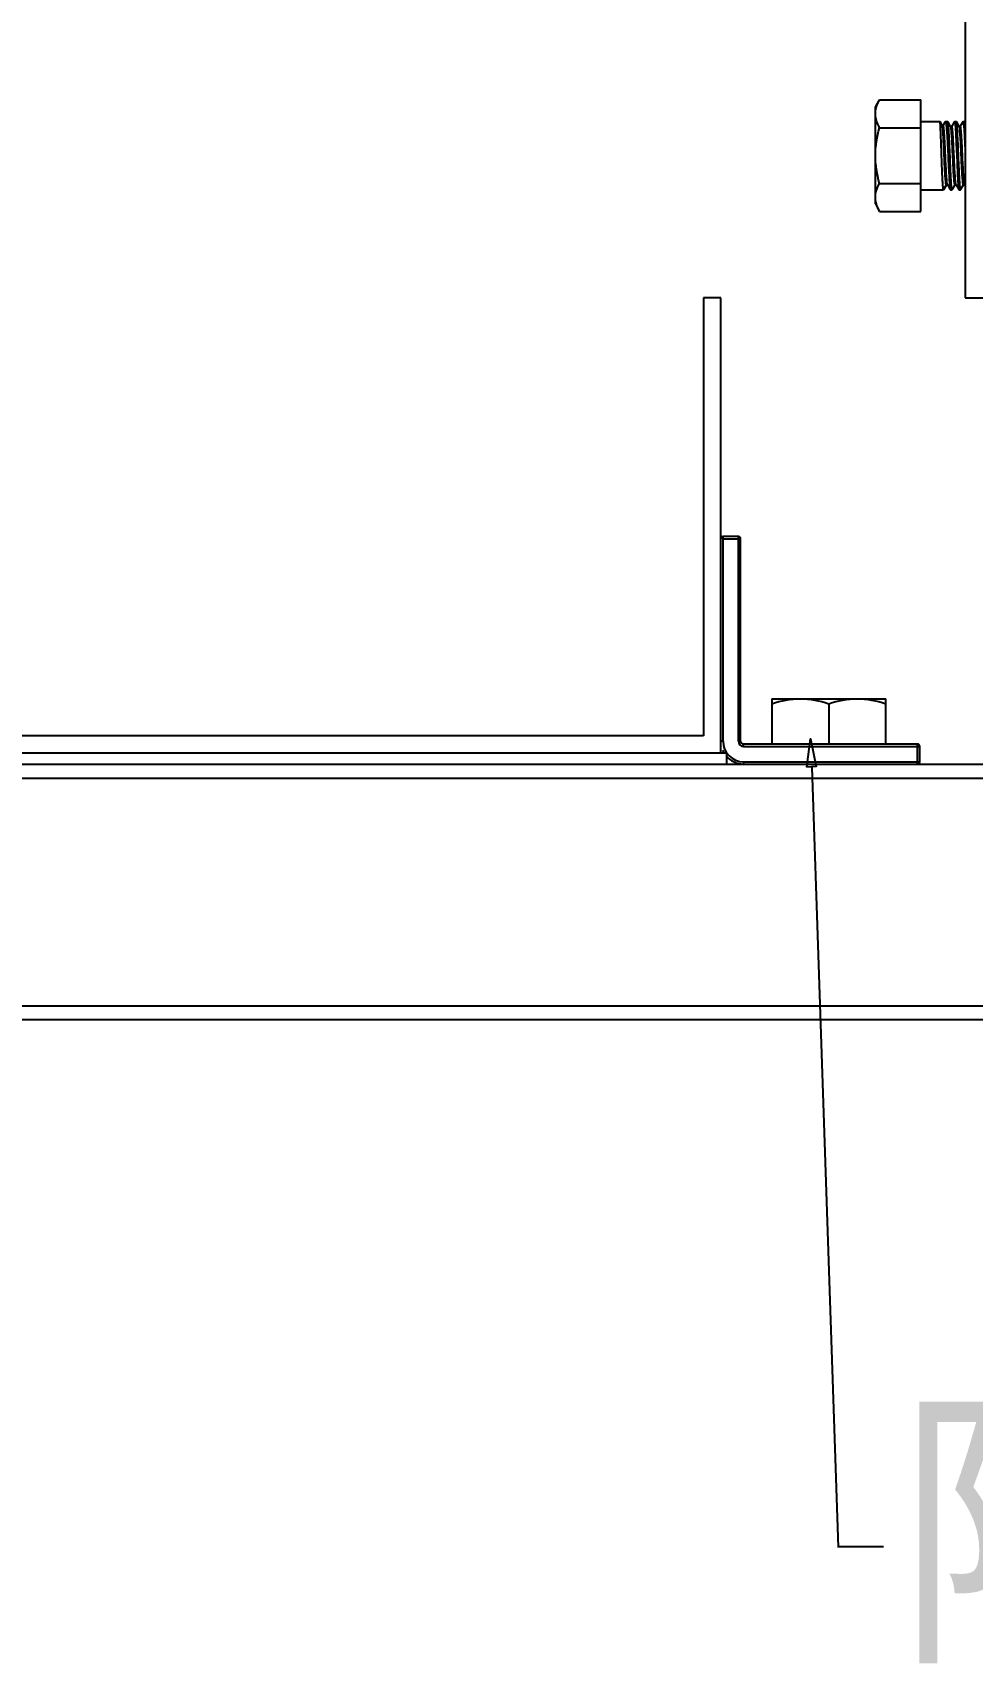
# Model space of a CAD drawing. Extents: x 921423 to 1291758, y 534425 to 1049953.
# Drawn here: x 1129036 to 1129789, y 864321 to 865628 of the extents above; entities that cross this region are included whole.
import ezdxf

# ---------------------------------------------------------------- set-up
doc = ezdxf.new("R2010")
doc.units = 0
doc.header["$LTSCALE"] = 1000
doc.header["$MEASUREMENT"] = 0
doc.layers.add('02___PRT_ALL_AXES', color=7, linetype='Continuous')
doc.styles.add('_TEL_DIM', font='SIMPLEX', dxfattribs={"width": 0.8, "height": 3.5, "bigfont": 'HZTXT'})

msp = doc.modelspace()

# ---------------------------------------------------------------- linework, layer by layer
at = {"color": 7, "linetype": 'Continuous'}
for p, q in [((1129783, 866690.5), (1129783, 865415.5)), ((1129747.4, 865484.7), (1129747.4, 865574)), ((1129747.4, 865556.7), (1129762.8, 865556.7)), ((1129762.8, 865556.7), (1129762.8, 865556.7)), ((1129764.5, 865553.7), (1129762.8, 865556.7)), ((1129765.4, 865553.7), (1129764.5, 865553.7)), ((1129766.9, 865556.6), (1129765.3, 865553.8)), ((1129766.9, 865556.6), (1129767.1, 865556.7)), ((1129767.1, 865556.7), (1129769, 865556.7)), ((1129769.1, 865556.6), (1129769, 865556.7)), ((1129771.3, 865552.7), (1129769.1, 865556.6)), ((1129771.4, 865552.7), (1129771.3, 865552.7)), ((1129772.2, 865552.7), (1129771.3, 865552.7)), ((1129771.4, 865552.6), (1129771.4, 865552.7)), ((1129774.4, 865556.6), (1129772.2, 865552.8)), ((1129774.4, 865556.6), (1129774.5, 865556.7)), ((1129774.5, 865556.7), (1129775.9, 865556.7)), ((1129775.9, 865556.6), (1129775.9, 865556.7)), ((1129778.2, 865552.7), (1129775.9, 865556.6)), ((1129778.2, 865552.7), (1129778.2, 865552.7)), ((1129779, 865552.7), (1129778.2, 865552.7)), ((1129778.3, 865552.5), (1129778.2, 865552.7)), ((1129781.2, 865556.6), (1129779, 865552.8)), ((1129781.2, 865556.6), (1129781.3, 865556.7)), ((1129781.3, 865556.7), (1129782.7, 865556.7)), ((1129782.8, 865556.6), (1129782.7, 865556.7)), ((1129783, 865556.2), (1129782.8, 865556.6)), ((1129747.4, 865502), (1129765.6, 865502)), ((1129767.9, 865506), (1129765.6, 865502)), ((1129765.7, 865502.1), (1129765.6, 865502)), ((1129765.7, 865502.1), (1129767.9, 865506)), ((1129768.8, 865506), (1129767.9, 865506)), ((1129768.7, 865506.1), (1129768.6, 865506.2)), ((1129768.7, 865506.1), (1129771, 865502.1)), ((1129771, 865502.1), (1129771.1, 865502)), ((1129771.1, 865502), (1129772.4, 865502)), ((1129772.5, 865502.1), (1129772.4, 865502)), ((1129772.5, 865502.1), (1129774.8, 865506)), ((1129774.7, 865506), (1129775.6, 865506)), ((1129775.5, 865506.1), (1129775.5, 865506.2)), ((1129775.5, 865506.1), (1129775.6, 865506)), ((1129775.6, 865506), (1129777.8, 865502.1)), ((1129777.8, 865502.1), (1129777.9, 865502)), ((1129777.9, 865502), (1129779.3, 865502)), ((1129779.3, 865502.1), (1129781.6, 865506)), ((1129779.3, 865502.1), (1129779.3, 865502)), ((1129781.5, 865506), (1129782.4, 865506)), ((1129782.4, 865506.1), (1129782.3, 865506.1)), ((1129782.4, 865506.1), (1129783, 865505)), ((1129573.5, 865415.5), (1129573.5, 865064.9)), ((1129587.2, 865415.5), (1129573.5, 865415.5)), ((1129587.2, 865051.3), (1129587.2, 865415.5)), ((1129783, 865415.5), (1129987.9, 865415.5)), ((1129589, 865060.4), (1129589, 865224.3)), ((1129601.3, 865224.3), (1129589, 865224.3)), ((1129589, 865222.5), (1129603.1, 865222.5)), ((1129601.3, 865060.4), (1129601.3, 865224.3)), ((1129603.1, 865060.4), (1129603.1, 865222.5)), ((1129573.5, 865064.9), (1128234.9, 865064.9)), ((1129589, 865060.4), (1129587.2, 865060.4)), ((1129601.3, 865060.4), (1129603.1, 865060.4)), ((1129605.4, 865056.3), (1129605.4, 865058.1)), ((1129744.8, 865058.1), (1129605.4, 865058.1)), ((1129605.4, 865056.3), (1129746.6, 865056.3)), ((1129744.8, 865042.2), (1129744.8, 865058.1)), ((1129746.6, 865044), (1129746.6, 865056.3)), ((1128216.7, 865051.3), (1129591.8, 865051.3)), ((1129591.8, 865051.3), (1129591.8, 865042.2)), ((1129605.4, 865044), (1129605.4, 865042.2)), ((1129605.4, 865044), (1129746.6, 865044)), ((1127538.2, 865042.2), (1130270.2, 865042.2)), ((1127538.2, 865030.8), (1130270.2, 865030.8)), ((1127538.2, 864848.6), (1130270.2, 864848.6)), ((1130270.2, 864837.3), (1127538.2, 864837.3))]:
    msp.add_line(p, q, dxfattribs=at)
at = {"color": 4}
msp.add_lwpolyline([(1129656, 865039.8), (1129659, 865062.5), (1129663.6, 865040.1)], close=True, dxfattribs=at)
at = {"color": 4, "extrusion": (0.999433, 0.033673, 0), "elevation": 1158148.1}
msp.add_lwpolyline([(826509.8, 0), (825885.3, 0)], dxfattribs=at)
at = {"color": 4, "extrusion": (0, 1, 0), "elevation": 864415.8}
msp.add_lwpolyline([(-1129680.8, 0), (-1129717.4, 0)], dxfattribs=at)
at = {"color": 7, "linetype": 'Continuous'}
for centre, radius, start, end in [((1129589, 865222.5), 1.82, 90, 180), ((1129601.3, 865222.5), 1.82, 0, 90), ((1129605.4, 865060.4), 16.4, 180, 270), ((1129605.4, 865060.4), 4.1, 180, 270), ((1129605.4, 865060.4), 2.28, 180, 270), ((1129744.8, 865056.3), 1.82, 0, 90), ((1129605.4, 865060.4), 18.2, 202.5, 210.134), ((1129605.4, 865060.4), 18.2, 221.1198, 270), ((1129744.8, 865044), 1.82, 270, 0)]:
    msp.add_arc(centre, radius, start, end, dxfattribs=at)
for points, knots in [([(1129765.6, 865502), (1129765.4, 865502.1), (1129765.4, 865503.1), (1129765.1, 865504.4), (1129765, 865507), (1129764.8, 865510.2), (1129764.6, 865514.2), (1129764.3, 865520.5), (1129764.1, 865528.9), (1129763.7, 865538.7), (1129763.5, 865546.3), (1129763.2, 865551.3), (1129763.1, 865553.9), (1129762.9, 865555.6), (1129762.9, 865556.4), (1129762.8, 865556.7)], [0, 0, 0, 0, 0.010957, 0.039614, 0.085254, 0.146244, 0.220349, 0.304833, 0.492159, 0.680724, 0.842834, 0.906272, 0.954681, 0.986284, 1, 1, 1, 1]), ([(1129767.9, 865506), (1129767.7, 865506), (1129767.6, 865506.9), (1129767.4, 865507.9), (1129767.2, 865510.2), (1129767, 865512.9), (1129766.8, 865516.4), (1129766.5, 865521.9), (1129766.2, 865529.2), (1129765.8, 865537.7), (1129765.5, 865544.3), (1129765.2, 865548.7), (1129765, 865551), (1129764.8, 865552.6), (1129764.7, 865553.4), (1129764.5, 865553.7)], [0, 0, 0, 0, 0.010274, 0.038063, 0.082846, 0.143014, 0.216332, 0.300061, 0.486006, 0.673588, 0.835722, 0.899843, 0.949562, 0.983245, 1, 1, 1, 1]), ([(1129768.6, 865506.2), (1129768.3, 865507.1), (1129768.2, 865510.1), (1129767.7, 865515.6), (1129767.4, 865523.2), (1129767, 865531.7), (1129766.7, 865538.7), (1129766.4, 865544), (1129766.2, 865547.3), (1129766, 865549.9), (1129765.8, 865552), (1129765.6, 865552.9), (1129765.5, 865553.7), (1129765.4, 865553.7)], [0, 0, 0, 0, 0.061527, 0.184105, 0.350401, 0.536806, 0.717122, 0.79706, 0.866437, 0.922927, 0.964691, 0.990471, 1, 1, 1, 1]), ([(1129767.1, 865556.7), (1129767.3, 865556.7), (1129767.5, 865555.7), (1129767.7, 865554.5), (1129767.9, 865552), (1129768.2, 865548.8), (1129768.5, 865544.8), (1129768.8, 865538.6), (1129769.2, 865530.3), (1129769.6, 865520.5), (1129770, 865512.9), (1129770.3, 865507.8), (1129770.5, 865505.1), (1129770.8, 865503.3), (1129770.9, 865502.4), (1129771, 865502.1)], [0, 0, 0, 0, 0.010502, 0.038099, 0.08249, 0.142166, 0.214982, 0.298287, 0.483891, 0.672026, 0.835341, 0.900033, 0.950117, 0.983795, 1, 1, 1, 1]), ([(1129772.4, 865502), (1129772.2, 865502.1), (1129772.2, 865503), (1129771.9, 865504.3), (1129771.8, 865506.9), (1129771.6, 865510.1), (1129771.4, 865514.1), (1129771.1, 865520.3), (1129770.8, 865528.6), (1129770.4, 865538.4), (1129770, 865545.9), (1129769.7, 865551), (1129769.6, 865553.7), (1129769.3, 865555.4), (1129769.2, 865556.4), (1129769.1, 865556.6)], [0, 0, 0, 0, 0.010805, 0.039035, 0.084006, 0.144137, 0.217258, 0.300707, 0.486178, 0.673755, 0.836333, 0.900676, 0.950463, 0.983919, 1, 1, 1, 1]), ([(1129774.7, 865506), (1129774.6, 865506), (1129774.5, 865506.8), (1129774.2, 865507.8), (1129774.1, 865509.9), (1129773.9, 865512.5), (1129773.7, 865515.8), (1129773.4, 865521.1), (1129773.1, 865528.1), (1129772.7, 865536.4), (1129772.4, 865543.7), (1129771.9, 865548.9), (1129771.8, 865551.8), (1129771.4, 865552.6)], [0, 0, 0, 0, 0.009936, 0.036715, 0.079918, 0.138092, 0.209199, 0.290719, 0.473148, 0.659662, 0.823957, 0.942903, 1, 1, 1, 1]), ([(1129775.5, 865506.2), (1129775.2, 865507), (1129775.1, 865509.8), (1129774.6, 865515.1), (1129774.3, 865522.4), (1129773.9, 865530.7), (1129773.5, 865537.7), (1129773.3, 865542.9), (1129773.1, 865546.2), (1129772.9, 865548.8), (1129772.7, 865550.9), (1129772.5, 865551.9), (1129772.4, 865552.7), (1129772.2, 865552.7)], [0, 0, 0, 0, 0.058061, 0.17756, 0.341977, 0.528262, 0.710254, 0.791529, 0.862402, 0.920373, 0.963418, 0.990098, 1, 1, 1, 1]), ([(1129774.5, 865556.7), (1129774.7, 865556.7), (1129774.7, 865555.7), (1129775, 865554.5), (1129775.1, 865551.9), (1129775.4, 865548.8), (1129775.5, 865544.8), (1129775.8, 865538.6), (1129776.2, 865530.3), (1129776.6, 865520.5), (1129776.9, 865512.9), (1129777.2, 865507.8), (1129777.4, 865505.1), (1129777.6, 865503.3), (1129777.7, 865502.4), (1129777.8, 865502.1)], [0, 0, 0, 0, 0.009937, 0.037394, 0.081764, 0.141482, 0.214378, 0.297782, 0.483611, 0.671943, 0.835376, 0.900095, 0.95018, 0.983836, 1, 1, 1, 1]), ([(1129779.3, 865502), (1129779.1, 865502.1), (1129779.1, 865503), (1129778.8, 865504.3), (1129778.6, 865506.9), (1129778.4, 865510.1), (1129778.2, 865514.1), (1129777.9, 865520.3), (1129777.6, 865528.6), (1129777.2, 865538.4), (1129776.9, 865545.9), (1129776.6, 865551), (1129776.4, 865553.7), (1129776.2, 865555.4), (1129776.1, 865556.4), (1129775.9, 865556.6)], [0, 0, 0, 0, 0.010807, 0.039039, 0.08401, 0.144142, 0.217265, 0.300718, 0.486187, 0.673761, 0.836333, 0.900675, 0.950462, 0.983919, 1, 1, 1, 1]), ([(1129781.5, 865506), (1129781.4, 865506), (1129781.3, 865506.8), (1129781.1, 865507.8), (1129780.9, 865509.9), (1129780.7, 865512.5), (1129780.5, 865515.8), (1129780.2, 865520.9), (1129779.9, 865527.9), (1129779.5, 865536.2), (1129779.2, 865543.5), (1129778.7, 865548.8), (1129778.6, 865551.7), (1129778.3, 865552.5)], [0, 0, 0, 0, 0.009861, 0.036418, 0.079269, 0.13699, 0.207575, 0.28855, 0.470002, 0.656005, 0.820572, 0.94075, 1, 1, 1, 1]), ([(1129782.3, 865506.1), (1129782, 865506.9), (1129781.9, 865509.7), (1129781.4, 865514.9), (1129781.1, 865522.3), (1129780.7, 865530.6), (1129780.4, 865537.6), (1129780.1, 865542.8), (1129779.9, 865546.2), (1129779.7, 865548.8), (1129779.5, 865550.9), (1129779.3, 865551.9), (1129779.2, 865552.7), (1129779, 865552.7)], [0, 0, 0, 0, 0.056307, 0.1748, 0.338994, 0.525695, 0.708483, 0.790204, 0.861502, 0.919844, 0.963176, 0.990036, 1, 1, 1, 1]), ([(1129781.3, 865556.7), (1129781.5, 865556.7), (1129781.5, 865555.7), (1129781.8, 865554.5), (1129782, 865551.9), (1129782.2, 865548.7), (1129782.4, 865544.7), (1129782.7, 865538.5), (1129782.9, 865533.5), (1129783, 865530.1)], [0, 0, 0, 0, 0.020571, 0.077438, 0.169318, 0.292936, 0.44376, 0.616224, 1, 1, 1, 1]), ([(1129765.6, 865502), (1129765.6, 865502), (1129765.6, 865502), (1129765.6, 865502), (1129765.6, 865502)], [0, 0, 0, 0, 0.495641, 1, 1, 1, 1]), ([(1129772.4, 865502), (1129772.4, 865502), (1129772.4, 865502), (1129772.4, 865502), (1129772.4, 865502)], [0, 0, 0, 0, 0.495657, 1, 1, 1, 1]), ([(1129779.3, 865502), (1129779.3, 865502), (1129779.3, 865502), (1129779.3, 865502), (1129779.3, 865502)], [0, 0, 0, 0, 0.495642, 1, 1, 1, 1])]:
    msp.add_open_spline(points, degree=3, knots=knots, dxfattribs=at)
at = {"layer": '02___PRT_ALL_AXES', "color": 7, "linetype": 'Continuous'}
for p, q in [((1129711, 865568.1), (1129714.4, 865574)), ((1129711, 865490.7), (1129711, 865568.1)), ((1129714.4, 865574), (1129747.4, 865574)), ((1129747.4, 865556.7), (1129762.8, 865556.7)), ((1129767.1, 865556.7), (1129769, 865556.7)), ((1129774.5, 865556.7), (1129775.9, 865556.7)), ((1129781.3, 865556.7), (1129782.7, 865556.7)), ((1129714.4, 865551.7), (1129747.4, 865551.7)), ((1129714.4, 865507), (1129747.4, 865507)), ((1129747.4, 865502), (1129765.6, 865502)), ((1129771.1, 865502), (1129772.4, 865502)), ((1129777.9, 865502), (1129779.3, 865502)), ((1129711, 865490.7), (1129714.4, 865484.7)), ((1129714.4, 865484.7), (1129747.4, 865484.7)), ((1129628.2, 865094.5), (1129628.2, 865058.1)), ((1129628.2, 865094.5), (1129719.3, 865094.5)), ((1129673.7, 865090.5), (1129673.7, 865058.1)), ((1129719.3, 865058.1), (1129719.3, 865094.5))]:
    msp.add_line(p, q, dxfattribs=at)
for points in [[(1129711, 865562.9), (1129711, 865564.5), (1129711.2, 865566.2), (1129711.7, 865567.8)], [(1129711.7, 865567.8), (1129712.3, 865570), (1129713.3, 865572.1), (1129714.4, 865574)], [(1129711, 865529.4), (1129711, 865536.9), (1129712.3, 865544.5), (1129714.4, 865551.7)], [(1129714.4, 865507), (1129712.3, 865514.3), (1129711, 865521.8), (1129711, 865529.4)], [(1129628.2, 865090.5), (1129635.5, 865092.9), (1129643.2, 865094.5), (1129651, 865094.5)], [(1129651, 865094.5), (1129658.7, 865094.5), (1129666.4, 865092.9), (1129673.7, 865090.5)], [(1129673.7, 865090.5), (1129681, 865092.9), (1129688.8, 865094.5), (1129696.5, 865094.5)], [(1129696.5, 865094.5), (1129704.2, 865094.5), (1129711.9, 865092.9), (1129719.3, 865090.5)]]:
    msp.add_open_spline(points, degree=3, dxfattribs=at)
for points, knots in [([(1129714.4, 865551.7), (1129713.9, 865552.6), (1129712.1, 865556.1), (1129711, 865560), (1129711, 865562.9)], [0, 0, 0, 0, 0.263017, 1, 1, 1, 1]), ([(1129711, 865495.8), (1129711, 865496.8), (1129711.3, 865500.7), (1129712.9, 865504.4), (1129714.4, 865507)], [0, 0, 0, 0, 0.241275, 1, 1, 1, 1]), ([(1129714.4, 865484.7), (1129713.9, 865485.6), (1129712.1, 865489), (1129711, 865493), (1129711, 865495.8)], [0, 0, 0, 0, 0.263017, 1, 1, 1, 1])]:
    msp.add_open_spline(points, degree=3, knots=knots, dxfattribs=at)

# ---------------------------------------------------------------- texts
at = {"color": 4, "insert": (1129726.5, 864515.9), "char_height": 175, "width": 1204, "attachment_point": 1, "style": '_TEL_DIM'}
msp.add_mtext('\\fￋￎￌﾣﾤ|b0|i0|c134|p2;\\W0.9000000000;\\T1.0000000000;\\o\\l限位紧固件', dxfattribs=at)

doc.saveas('drawing.dxf')
